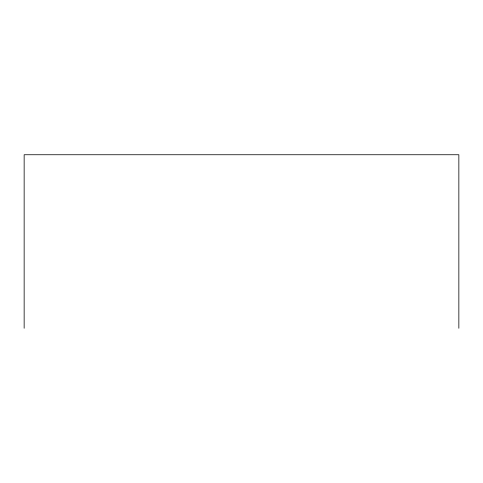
<?xml version="1.0" encoding="UTF-8"?>
<svg xmlns="http://www.w3.org/2000/svg" width="483" height="483" viewBox="0 0 483 483"><rect width="100%" height="100%" fill="white"/><g stroke="black" fill="none" stroke-linecap="round" stroke-linejoin="round"><path stroke-width="0.72" d="M458.85 328.259L458.85 154.741L24.15 154.741L24.15 328.259"/></g></svg>
